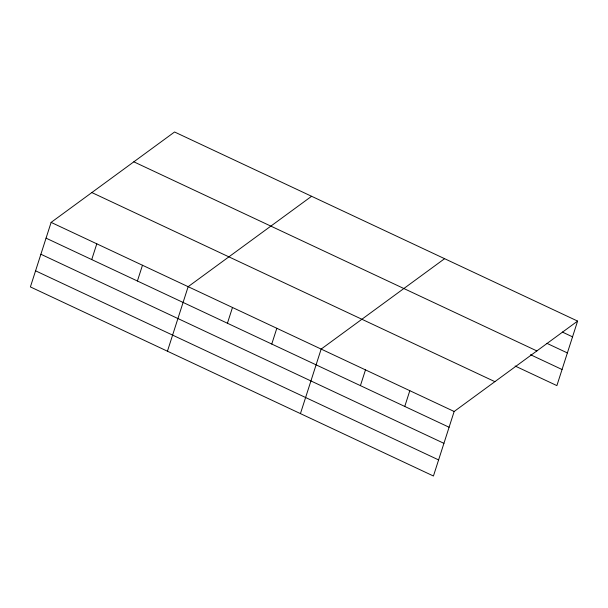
<?xml version="1.0" encoding="UTF-8"?>
<svg xmlns="http://www.w3.org/2000/svg" width="608" height="608" viewBox="0 0 608 608"><rect width="100%" height="100%" fill="white"/><g stroke="black" fill="none" stroke-linecap="round" stroke-linejoin="round"><path stroke-width="0.91" d="M51.118 222.391L30.4 286.915L433.436 476.011L454.153 411.487L577.6 321.085L174.564 131.989L51.118 222.391L454.153 411.487M91.732 259.578L96.794 243.823M137.408 281.01L142.47 265.255M167.436 351.204L188.146 286.687L311.592 196.285M227.422 323.243L232.484 307.488M271.761 344.044L276.815 328.29M300.436 413.607L321.153 349.091L444.6 258.689M360.422 385.639L365.484 369.884M404.761 406.44L409.815 390.686M577.6 321.085L556.882 385.609L515.105 366.008M562.309 332.044L572.538 336.84M546.911 343.338L567.378 352.936M133.828 161.827L536.864 350.922M530.503 354.715L562.05 369.512M91.854 192.561L494.889 381.657M46.056 238.146L449.092 427.242M40.888 254.243L443.924 443.338M35.568 270.818L438.604 459.914"/></g></svg>
